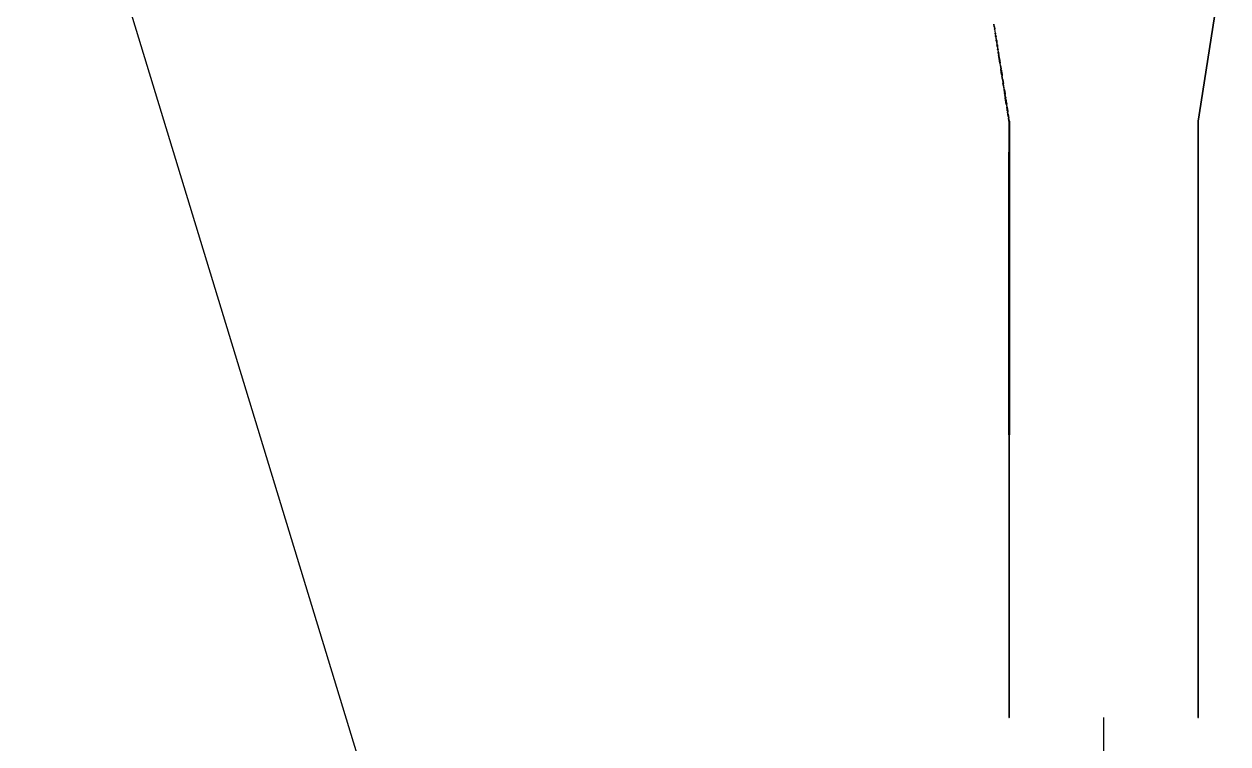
# Model space of a CAD drawing. Header units: metres. Extents: x 0.2 to 42.3, y 0.9 to 39.
# Drawn here: x 37.887 to 39.832, y 6.126 to 7.29 of the extents above; entities that cross this region are included whole.
import ezdxf

# ---------------------------------------------------------------- set-up
doc = ezdxf.new("R2010")
doc.units = ezdxf.units.M
doc.linetypes.add('BSA_LOGICAL_DASHED', pattern=[0.24, 0.12, -0.12])
for name, color, linetype in [('BSA_BRANCH_AXIS', 5, 'Continuous'), ('BSA_LOGICAL_DEVICE_AXIS', 8, 'BSA_LOGICAL_DASHED'), ('BSA_MATERIAL_SECTION', 7, 'Continuous')]:
    doc.layers.add(name, color=color, linetype=linetype)

msp = doc.modelspace()

# ---------------------------------------------------------------- linework, layer by layer
at = {"layer": 'BSA_BRANCH_AXIS'}
msp.add_lwpolyline([(39.0498, 5.2926), (38.8998, 5.2926, -0.330046), (38.6082, 5.5086), (37.9759, 7.5848), (37.8871, 7.8764)], format="xyb", dxfattribs=at)
at = {"layer": 'BSA_LOGICAL_DEVICE_AXIS'}
msp.add_line((39.6316, 6.1689), (39.6316, 5.6895), dxfattribs=at)
at = {"layer": 'BSA_MATERIAL_SECTION'}
for p, q in [((39.8316, 7.4381), (39.784, 7.1333)), ((39.7848, 7.1333), (39.8324, 7.4381)), ((39.4546, 7.2857), (39.4539, 7.2905)), ((39.4546, 7.2857), (39.4551, 7.2827)), ((39.4547, 7.2905), (39.4547, 7.2905)), ((39.4554, 7.2857), (39.4547, 7.2905)), ((39.4552, 7.2824), (39.4551, 7.2827)), ((39.4552, 7.2824), (39.4562, 7.2755)), ((39.4554, 7.2857), (39.4559, 7.2827)), ((39.4559, 7.2827), (39.456, 7.2824)), ((39.457, 7.2755), (39.456, 7.2824)), ((39.4563, 7.2748), (39.4562, 7.2755)), ((39.4563, 7.2748), (39.4568, 7.2719)), ((39.4571, 7.2702), (39.4568, 7.2719)), ((39.457, 7.2755), (39.4571, 7.2748)), ((39.4576, 7.2719), (39.4571, 7.2748)), ((39.4571, 7.2702), (39.4579, 7.265)), ((39.4576, 7.2719), (39.4579, 7.2702)), ((39.4587, 7.265), (39.4579, 7.2702)), ((39.4581, 7.2638), (39.4579, 7.265)), ((39.4583, 7.2623), (39.4581, 7.2638)), ((39.4583, 7.2623), (39.4586, 7.2605)), ((39.4586, 7.2605), (39.4588, 7.2592)), ((39.4587, 7.265), (39.4589, 7.2638)), ((39.4588, 7.2592), (39.4592, 7.2566)), ((39.4589, 7.2638), (39.4591, 7.2623)), ((39.4594, 7.2605), (39.4591, 7.2623)), ((39.4594, 7.2553), (39.4592, 7.2566)), ((39.4596, 7.2592), (39.4594, 7.2605)), ((39.46, 7.2566), (39.4596, 7.2592)), ((39.46, 7.2566), (39.4602, 7.2553)), ((39.4595, 7.2547), (39.4594, 7.2553)), ((39.4596, 7.254), (39.4595, 7.2547)), ((39.4596, 7.254), (39.46, 7.2515)), ((39.46, 7.2512), (39.46, 7.2515)), ((39.46, 7.2512), (39.4602, 7.2499)), ((39.4602, 7.2553), (39.4603, 7.2547)), ((39.4603, 7.2494), (39.4602, 7.2499)), ((39.4603, 7.2547), (39.4604, 7.254)), ((39.4603, 7.2494), (39.461, 7.2451)), ((39.4608, 7.2515), (39.4604, 7.254)), ((39.4608, 7.2515), (39.4608, 7.2512)), ((39.461, 7.2499), (39.4608, 7.2512)), ((39.461, 7.2499), (39.4611, 7.2494)), ((39.4611, 7.2445), (39.461, 7.2451)), ((39.4618, 7.2451), (39.4611, 7.2494)), ((39.4613, 7.2432), (39.4611, 7.2445)), ((39.4613, 7.2432), (39.4615, 7.2417)), ((39.4615, 7.2417), (39.4617, 7.2407)), ((39.4626, 7.2349), (39.4617, 7.2407)), ((39.4618, 7.2451), (39.4619, 7.2445)), ((39.4619, 7.2445), (39.4621, 7.2432)), ((39.4623, 7.2417), (39.4621, 7.2432)), ((39.4625, 7.2407), (39.4623, 7.2417)), ((39.4634, 7.2349), (39.4625, 7.2407)), ((39.4637, 7.2274), (39.4626, 7.2349)), ((39.4634, 7.2349), (39.4645, 7.2274)), ((39.4637, 7.2274), (39.4643, 7.2236)), ((39.4643, 7.2236), (39.4652, 7.218)), ((39.4651, 7.2236), (39.4645, 7.2274)), ((39.4651, 7.2236), (39.466, 7.218)), ((39.4655, 7.2161), (39.4652, 7.218)), ((39.4663, 7.2161), (39.466, 7.218)), ((39.4659, 7.2136), (39.4655, 7.2161)), ((39.4661, 7.2123), (39.4659, 7.2136)), ((39.4667, 7.2086), (39.4661, 7.2123)), ((39.4663, 7.2161), (39.4667, 7.2136)), ((39.4667, 7.2136), (39.4669, 7.2123)), ((39.4667, 7.2086), (39.467, 7.2067)), ((39.4669, 7.2123), (39.4675, 7.2086)), ((39.4679, 7.201), (39.467, 7.2067)), ((39.4675, 7.2086), (39.4678, 7.2067)), ((39.4687, 7.201), (39.4678, 7.2067)), ((39.4679, 7.201), (39.4689, 7.1945)), ((39.4687, 7.201), (39.4697, 7.1945)), ((39.4696, 7.1898), (39.4689, 7.1945)), ((39.4696, 7.1898), (39.4705, 7.1841)), ((39.4704, 7.1898), (39.4697, 7.1945)), ((39.4713, 7.1841), (39.4704, 7.1898)), ((39.4705, 7.1841), (39.4715, 7.1779)), ((39.4713, 7.1841), (39.4723, 7.1779)), ((39.4717, 7.1767), (39.4715, 7.1779)), ((39.4717, 7.1767), (39.4719, 7.1749)), ((39.4721, 7.1737), (39.4719, 7.1749)), ((39.4721, 7.1737), (39.4723, 7.1728)), ((39.4723, 7.1779), (39.4725, 7.1767)), ((39.4723, 7.1728), (39.4725, 7.1715)), ((39.4727, 7.1749), (39.4725, 7.1767)), ((39.4726, 7.171), (39.4725, 7.1715)), ((39.4731, 7.1672), (39.4726, 7.171)), ((39.4727, 7.1749), (39.4729, 7.1737)), ((39.4731, 7.1728), (39.4729, 7.1737)), ((39.4733, 7.1715), (39.4731, 7.1728)), ((39.4735, 7.1647), (39.4731, 7.1672)), ((39.4733, 7.1715), (39.4734, 7.171)), ((39.4739, 7.1672), (39.4734, 7.171)), ((39.4737, 7.1634), (39.4735, 7.1647)), ((39.4741, 7.1609), (39.4737, 7.1634)), ((39.4739, 7.1672), (39.4743, 7.1647)), ((39.4741, 7.1609), (39.4749, 7.1559)), ((39.4743, 7.1647), (39.4745, 7.1634)), ((39.4745, 7.1634), (39.4749, 7.1609)), ((39.4757, 7.1559), (39.4749, 7.1609)), ((39.4755, 7.1521), (39.4749, 7.1559)), ((39.4758, 7.1502), (39.4755, 7.1521)), ((39.4757, 7.1559), (39.4763, 7.1521)), ((39.4758, 7.1502), (39.4762, 7.1477)), ((39.4767, 7.1446), (39.4762, 7.1477)), ((39.4763, 7.1521), (39.4766, 7.1502)), ((39.4766, 7.1502), (39.477, 7.1477)), ((39.4773, 7.1408), (39.4767, 7.1446)), ((39.4775, 7.1446), (39.477, 7.1477)), ((39.4773, 7.1408), (39.4776, 7.139)), ((39.4775, 7.1446), (39.4781, 7.1408)), ((39.4781, 7.1408), (39.4784, 7.139)), ((39.4784, 7.1333), (39.4776, 7.139)), ((39.4792, 7.1333), (39.4784, 7.139)), ((39.4784, 7.1333), (39.4784, 7.0833)), ((39.4792, 7.1333), (39.4792, 7.0833)), ((39.784, 7.1333), (39.784, 7.0833)), ((39.7848, 7.0833), (39.7848, 7.1333)), ((39.4784, 7.0833), (39.4788, 7.0833)), ((39.4784, 6.6261), (39.4784, 7.0833)), ((39.4788, 7.0833), (39.4784, 7.0833)), ((39.4792, 7.0833), (39.4788, 7.0833)), ((39.4788, 7.0833), (39.4792, 7.0833)), ((39.4792, 7.0833), (39.4792, 6.6261)), ((39.784, 7.0833), (39.7848, 7.0833)), ((39.784, 7.0833), (39.784, 6.1689)), ((39.7848, 7.0833), (39.784, 7.0833)), ((39.7848, 6.1689), (39.7848, 7.0833)), ((39.4784, 6.6261), (39.4784, 6.1689)), ((39.4792, 6.1689), (39.4792, 6.6261)), ((39.4784, 6.1689), (39.4788, 6.1689)), ((39.4792, 6.1689), (39.4788, 6.1689)), ((39.784, 6.1689), (39.7848, 6.1689))]:
    msp.add_line(p, q, dxfattribs=at)

doc.saveas('drawing.dxf')
